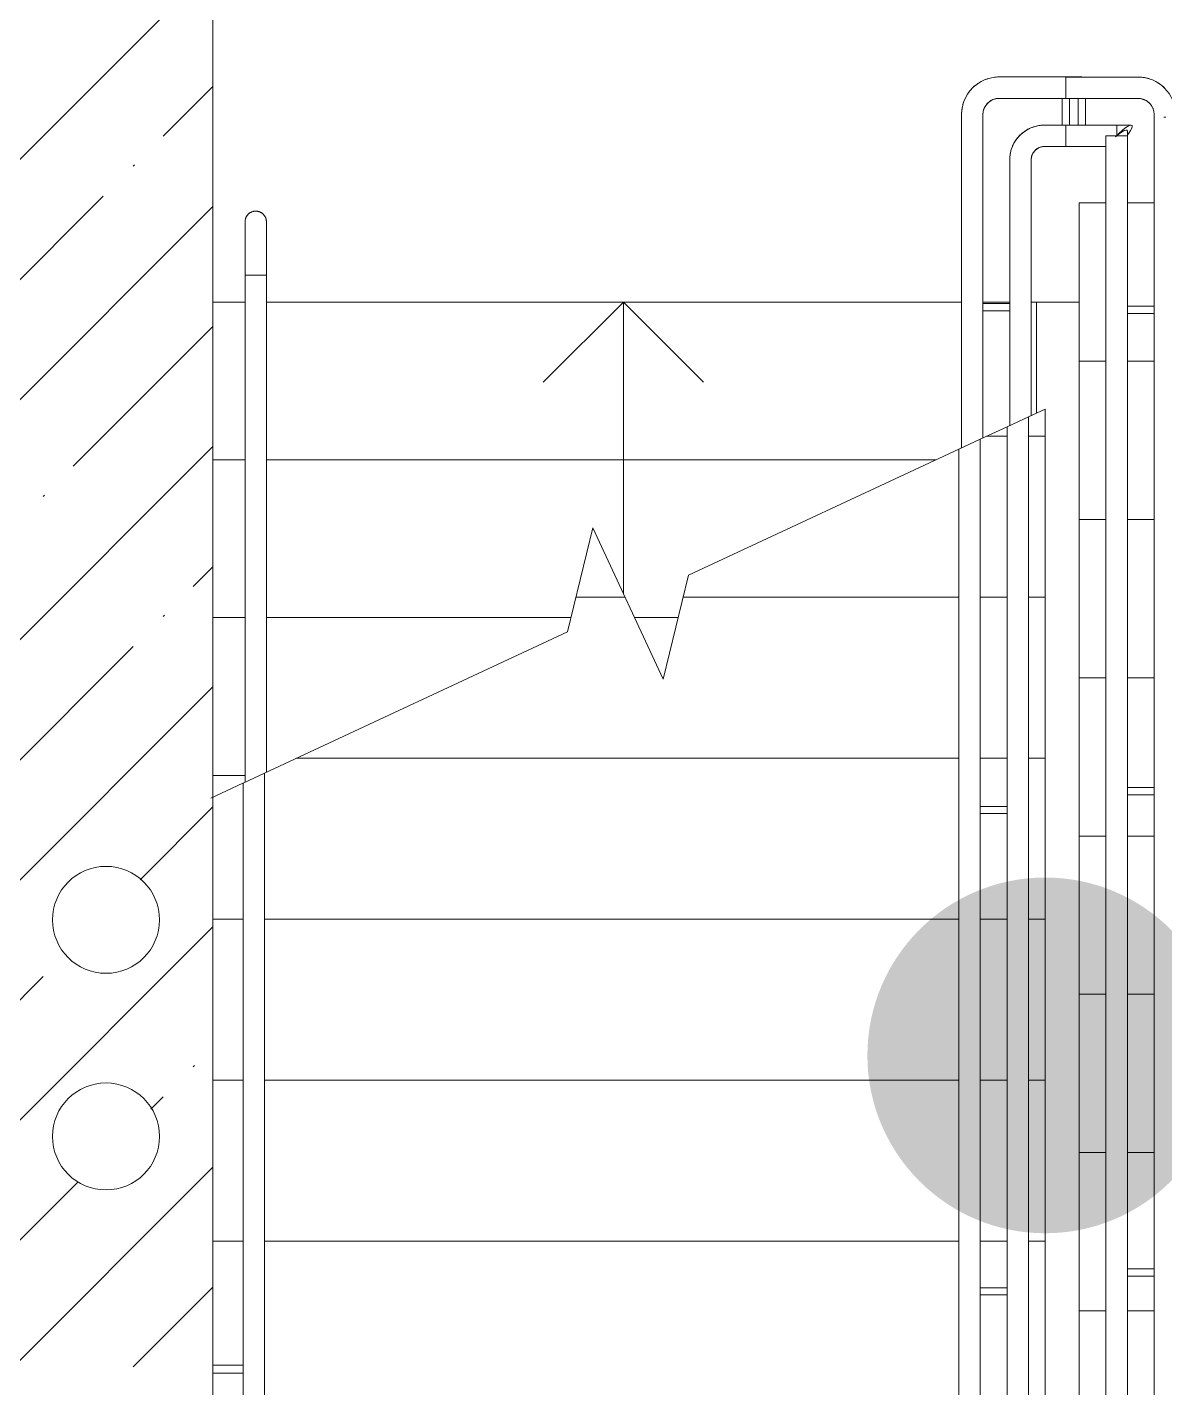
# Model space of a CAD drawing. Header units: millimetres. Extents: x -515342 to 330399, y -224905 to 507333.
# Drawn here: x -326152 to -324025, y 269850 to 272394 of the extents above; entities that cross this region are included whole.
import ezdxf

# ---------------------------------------------------------------- set-up
doc = ezdxf.new("R2010")
doc.units = ezdxf.units.MM
doc.layers.get('0').update_dxf_attribs({"lineweight": 0})
for name, color, linetype, lineweight in [('Лестницы', 7, 'Continuous', 0), ('Ограждение', 7, 'Continuous', 0), ('Стены внутренние', 7, 'Continuous', 0), ('Стены несущие', 7, 'Continuous', 0), ('Стрелки вверх', 7, 'Continuous', 0), ('экспертиза ДУ', 1, 'Continuous', 0)]:
    doc.layers.add(name, color=color, linetype=linetype, lineweight=lineweight)

# ---------------------------------------------------------------- blocks, each defined once
blk = doc.blocks.new('Тип перил - Перила_Внутренний_-9189418-О_АР_П_3__6_750_План 3 этажа')
at = {"layer": 'Ограждение'}
for p, q in [((49320, 13659.3), (49320, 13621.7)), ((49337.7, 13659.3), (49342.3, 13659.3)), ((49360, 13621.7), (49360, 13659.3)), ((49320, 13607.7), (49320, 12711.6)), ((49360, 12730.3), (49360, 13607.7))]:
    blk.add_line(p, q, dxfattribs=at)
at = {"layer": 'Ограждение', "flags": 128}
for points in [[(49320, 13621.7), (49320, 13620.5), (49320, 13619.3), (49320, 13618.1), (49320, 13616.9), (49320, 13615.7), (49320, 13614.5), (49320, 13613.4), (49320, 13612.2), (49320, 13611.1), (49320, 13610), (49320, 13608.9), (49320, 13607.8), (49320, 13607.7)], [(49360, 13607.7), (49360, 13608.8), (49360, 13609.8), (49360, 13611), (49360, 13612.1), (49360, 13613.2), (49360, 13614.4), (49360, 13615.6), (49360, 13616.7), (49360, 13617.9), (49360, 13619.1), (49360, 13620.3), (49360, 13621.5), (49360, 13621.7)]]:
    blk.add_lwpolyline(points, dxfattribs=at)
blk = doc.blocks.new('Тип перил - АР_Ограждение_Ограничение_Дуга D40_расстояние между поручнями 200-140673-О_АР_П_3__6_750_План 3 этажа')
at = {"layer": 'Ограждение'}
for p, q in [((0, 0), (0, 2.3)), ((0, -2.3), (0, 0))]:
    blk.add_line(p, q, dxfattribs=at)
at = {"layer": 'Ограждение', "flags": 128}
for points in [[(0, 20), (4, 20), (8, 20), (12, 20), (15.9, 20), (19.9, 20), (23.8, 20), (27.6, 20), (31.5, 20), (35.2, 20), (38.9, 20), (42.6, 20), (46.2, 20), (49.7, 20), (53.1, 20), (56.5, 20), (59.7, 20), (62.9, 20), (65.9, 20), (68.9, 20), (71.7, 20), (74.5, 20), (77.1, 20), (79.6, 20), (81.9, 20), (84.1, 20), (86.2, 20), (88.2, 20), (90, 20), (91.7, 20), (93.2, 20), (94.6, 20), (95.8, 20), (96.9, 20), (97.8, 20), (98.5, 20), (99.1, 20), (99.6, 20), (99.9, 20), (100, 20), (100, 20)], [(100, 20), (99.9, 20), (99.7, 20), (99.3, 20), (98.7, 20), (98, 20), (97.1, 20), (96.1, 20), (94.9, 20), (93.6, 20), (92.1, 20), (90.5, 20), (88.7, 20), (86.8, 20), (84.7, 20), (82.5, 20), (80.2, 20), (77.8, 20), (75.2, 20), (72.5, 20), (69.7, 20), (66.7, 20), (63.7, 20), (60.6, 20), (57.4, 20), (54, 20), (50.6, 20), (47.1, 20), (43.6, 20), (39.9, 20), (36.2, 20), (32.5, 20), (28.7, 20), (24.8, 20), (20.9, 20), (17, 20), (13, 20), (9.1, 20), (5.1, 20), (1.1, 20), (0, 20)], [(100, 20), (100.8, 20), (101.6, 19.9), (102.4, 19.9), (103.2, 19.7), (104, 19.6), (104.8, 19.4), (105.5, 19.2), (106.3, 19), (107, 18.7), (107.8, 18.4), (108.5, 18.1), (109.2, 17.7), (109.9, 17.4), (110.6, 16.9), (111.3, 16.5), (111.9, 16), (112.6, 15.6), (113.2, 15), (113.8, 14.5), (114.3, 13.9), (114.9, 13.3), (115.4, 12.7), (115.9, 12.1), (116.4, 11.5), (116.8, 10.8), (117.2, 10.1), (117.6, 9.4), (118, 8.7), (118.3, 8), (118.6, 7.2), (118.9, 6.5), (119.2, 5.7), (119.4, 5), (119.6, 4.2), (119.7, 3.4), (119.8, 2.6), (119.9, 1.8), (120, 1), (120, 0.2), (120, 0)], [(0, -20), (4, -20), (8, -20), (12, -20), (15.9, -20), (19.9, -20), (23.8, -20), (27.6, -20), (31.5, -20), (35.2, -20), (38.9, -20), (42.6, -20), (46.2, -20), (49.7, -20), (53.1, -20), (56.5, -20), (59.7, -20), (62.9, -20), (65.9, -20), (68.9, -20), (71.7, -20), (74.5, -20), (77.1, -20), (79.6, -20), (81.9, -20), (84.1, -20), (86.2, -20), (88.2, -20), (90, -20), (91.7, -20), (93.2, -20), (94.6, -20), (95.8, -20), (96.9, -20), (97.8, -20), (98.5, -20), (99.1, -20), (99.6, -20), (99.9, -20), (100, -20), (100, -20)], [(100, -20), (99.9, -20), (99.7, -20), (99.3, -20), (98.7, -20), (98, -20), (97.1, -20), (96.1, -20), (94.9, -20), (93.6, -20), (92.1, -20), (90.5, -20), (88.7, -20), (86.8, -20), (84.7, -20), (82.5, -20), (80.2, -20), (77.8, -20), (75.2, -20), (72.5, -20), (69.7, -20), (66.7, -20), (63.7, -20), (60.6, -20), (57.4, -20), (54, -20), (50.6, -20), (47.1, -20), (43.6, -20), (39.9, -20), (36.2, -20), (32.5, -20), (28.7, -20), (24.8, -20), (20.9, -20), (17, -20), (13, -20), (9.1, -20), (5.1, -20), (1.1, -20), (0, -20)], [(120, 0), (120, -0.8), (119.9, -1.6), (119.9, -2.4), (119.7, -3.2), (119.6, -4), (119.4, -4.8), (119.2, -5.5), (119, -6.3), (118.7, -7), (118.4, -7.8), (118.1, -8.5), (117.7, -9.2), (117.4, -9.9), (116.9, -10.6), (116.5, -11.3), (116, -11.9), (115.6, -12.6), (115, -13.2), (114.5, -13.8), (113.9, -14.3), (113.3, -14.9), (112.7, -15.4), (112.1, -15.9), (111.5, -16.4), (110.8, -16.8), (110.1, -17.2), (109.4, -17.6), (108.7, -18), (108, -18.3), (107.2, -18.6), (106.5, -18.9), (105.7, -19.2), (105, -19.4), (104.2, -19.6), (103.4, -19.7), (102.6, -19.8), (101.8, -19.9), (101, -20), (100.2, -20), (100, -20)]]:
    blk.add_lwpolyline(points, dxfattribs=at)
blk = doc.blocks.new('Тип перил - Перила_Внутренний_-V31-О_АР_П_3__6_750_План 3 этажа')
at = {"layer": 'Ограждение'}
for p, q in [((49320, 13659.3), (49360, 13659.3)), ((49320, 13621.7), (49320, 13659.3)), ((49360, 13621.7), (49360, 13659.3)), ((49320, 13598.4), (49320, 13621.7)), ((49360, 13598.4), (49360, 13621.7)), ((49320, 12711.6), (49320, 13598.4)), ((49360, 12730.3), (49360, 13598.4))]:
    blk.add_line(p, q, dxfattribs=at)
blk = doc.blocks.new('Ограждение - АР_Ограждение_Балясина_D40_900 для 1500-V85-О_АР_П_3__6_750_План 3 этажа')
at = {"layer": 'Ограждение'}
for p, q in [((-20, 6.7), (-60, 6.7)), ((-60, -6.7), (-20, -6.7))]:
    blk.add_line(p, q, dxfattribs=at)
at = {"layer": 'Ограждение', "flags": 128}
for points in [[(-69.7, 6.7), (-68.6, 6.7), (-67.4, 6.7), (-66.3, 6.7), (-65.1, 6.7), (-63.9, 6.7), (-62.7, 6.7), (-61.5, 6.7), (-60.3, 6.7), (-60, 6.7)], [(-60, -6.7), (-61.2, -6.7), (-62.4, -6.7), (-63.6, -6.7), (-64.8, -6.7), (-66, -6.7), (-67.1, -6.7), (-68.3, -6.7), (-69.4, -6.7)]]:
    blk.add_lwpolyline(points, dxfattribs=at)
blk = doc.blocks.new('Ограждение - АР_Ограждение_Балясина_D40_900 для 1500-10123999-О_АР_П_3__6_750_План 3 этажа')
at = {"layer": 'Ограждение'}
for p, q in [((-20, 6.7), (-60, 6.7)), ((-60, -6.7), (-20, -6.7))]:
    blk.add_line(p, q, dxfattribs=at)
at = {"layer": 'Ограждение', "flags": 128}
for points in [[(-69.7, 6.7), (-68.6, 6.7), (-67.4, 6.7), (-66.3, 6.7), (-65.1, 6.7), (-63.9, 6.7), (-62.7, 6.7), (-61.5, 6.7), (-60.3, 6.7), (-60, 6.7)], [(-60, -6.7), (-61.2, -6.7), (-62.4, -6.7), (-63.6, -6.7), (-64.8, -6.7), (-66, -6.7), (-67.1, -6.7), (-68.3, -6.7), (-69.4, -6.7)]]:
    blk.add_lwpolyline(points, dxfattribs=at)
blk = doc.blocks.new('Ограждение - Ограждение-10114312-О_АР_П_3__6_750_План 3 этажа')
at = {"extrusion": (0, 0, -1), "zscale": -1}
for name, p, rotation in [('Ограждение - АР_Ограждение_Балясина_D40_900 для 1500-V85-О_АР_П_3__6_750_План 3 этажа', (-50855, 13920.1), 270), ('Ограждение - АР_Ограждение_Балясина_D40_900 для 1500-10123999-О_АР_П_3__6_750_План 3 этажа', (-50770, 13599.7), 180)]:
    blk.add_blockref(name, p, dxfattribs=dict(at, rotation=rotation))
blk = doc.blocks.new('Тип верхнего поручня - Верхний поручень_Внутренний_-10114799-О_АР_П_3__6_750_План 3 этажа')
at = {"layer": 'Ограждение'}
for p, q in [((50855, 13940.1), (50815, 13940.1)), ((50885.1, 13940.1), (50855, 13940.1)), ((50815, 13900.1), (50854.9, 13900.1)), ((50750, 13875.1), (50750, 13620.4)), ((50790, 13620.4), (50790, 13875.1)), ((50750, 13608.8), (50750, 13378.4)), ((50790, 13397.1), (50790, 13608.8))]:
    blk.add_line(p, q, dxfattribs=at)
at = {"layer": 'Ограждение', "flags": 128}
for points in [[(50815, 13940.1), (50812.4, 13940.1), (50809.8, 13939.9), (50807.2, 13939.6), (50804.6, 13939.3), (50802.1, 13938.8), (50799.5, 13938.2), (50797, 13937.6), (50794.6, 13936.8), (50792.1, 13935.9), (50789.7, 13935), (50787.3, 13933.9), (50785, 13932.8), (50782.7, 13931.5), (50780.5, 13930.2), (50778.3, 13928.8), (50776.2, 13927.2), (50774.1, 13925.7), (50772.1, 13924), (50770.2, 13922.2), (50768.4, 13920.4), (50766.6, 13918.5), (50764.9, 13916.5), (50763.3, 13914.5), (50761.8, 13912.4), (50760.3, 13910.2), (50758.9, 13908), (50757.7, 13905.7), (50756.5, 13903.4), (50755.4, 13901.1), (50754.4, 13898.7), (50753.5, 13896.2), (50752.7, 13893.7), (50752, 13891.2), (50751.4, 13888.7), (50750.9, 13886.2), (50750.6, 13883.6), (50750.3, 13881), (50750.1, 13878.4), (50750, 13875.8), (50750, 13875.1)], [(50790, 13875.1), (50790, 13876.1), (50790.1, 13877.1), (50790.2, 13878.1), (50790.3, 13879.1), (50790.5, 13880.1), (50790.7, 13881.1), (50791, 13882), (50791.3, 13883), (50791.6, 13883.9), (50792, 13884.8), (50792.4, 13885.8), (50792.8, 13886.7), (50793.3, 13887.5), (50793.8, 13888.4), (50794.4, 13889.2), (50794.9, 13890), (50795.6, 13890.8), (50796.2, 13891.6), (50796.9, 13892.3), (50797.6, 13893), (50798.3, 13893.7), (50799.1, 13894.4), (50799.9, 13895), (50800.7, 13895.6), (50801.5, 13896.1), (50802.3, 13896.7), (50803.2, 13897.2), (50804.1, 13897.6), (50805, 13898), (50805.9, 13898.4), (50806.9, 13898.8), (50807.8, 13899.1), (50808.8, 13899.3), (50809.8, 13899.6), (50810.8, 13899.7), (50811.7, 13899.9), (50812.7, 13900), (50813.7, 13900.1), (50814.7, 13900.1), (50815, 13900.1)], [(50750, 13620.4), (50750, 13619.4), (50750, 13618.4), (50750, 13617.4), (50750, 13616.4), (50750, 13615.5), (50750, 13614.5), (50750, 13613.5), (50750, 13612.6), (50750, 13611.6), (50750, 13610.7), (50750, 13609.8), (50750, 13608.9), (50750, 13608.8)], [(50790, 13608.8), (50790, 13609.7), (50790, 13610.6), (50790, 13611.5), (50790, 13612.4), (50790, 13613.4), (50790, 13614.4), (50790, 13615.3), (50790, 13616.3), (50790, 13617.3), (50790, 13618.3), (50790, 13619.3), (50790, 13620.3), (50790, 13620.4)]]:
    blk.add_lwpolyline(points, dxfattribs=at)
blk = doc.blocks.new('Тип верхнего поручня - Верхний поручень_Внутренний_-V100-О_АР_П_3__6_750_План 3 этажа')
at = {"layer": 'Ограждение'}
for p, q in [((50815, 13940.1), (50885.1, 13940.1)), ((50815, 13900.1), (50854.9, 13900.1)), ((50750, 13620.4), (50750, 13875.1)), ((50790, 13620.4), (50790, 13875.1)), ((50750, 13599.5), (50750, 13620.4)), ((50790, 13599.5), (50790, 13620.4)), ((50750, 13378.4), (50750, 13599.5)), ((50790, 13397.1), (50790, 13599.5))]:
    blk.add_line(p, q, dxfattribs=at)
for radius in [65, 25]:
    blk.add_arc((50815, 13875.1), radius, 90, 180, dxfattribs=at)
blk = doc.blocks.new('Тип перил - Перила_Внутренний_-10114812-О_АР_П_3__6_750_План 3 этажа')
at = {"layer": 'Ограждение'}
for p, q in [((50855, 14030.1), (50730, 14030.1)), ((50885.1, 14030.1), (50855, 14030.1)), ((50730, 13990.1), (50854.9, 13990.1)), ((50660, 13960.1), (50660, 13621.7)), ((50700, 13621.7), (50700, 13960.1)), ((50660, 13607.7), (50660, 13336.5)), ((50700, 13355.1), (50700, 13607.7))]:
    blk.add_line(p, q, dxfattribs=at)
at = {"layer": 'Ограждение', "flags": 128}
for points in [[(50730, 14030.1), (50727.2, 14030.1), (50724.4, 14029.9), (50721.6, 14029.6), (50718.8, 14029.2), (50716.1, 14028.7), (50713.4, 14028.1), (50710.7, 14027.4), (50708, 14026.6), (50705.3, 14025.6), (50702.7, 14024.6), (50700.2, 14023.4), (50697.7, 14022.2), (50695.2, 14020.9), (50692.8, 14019.4), (50690.5, 14017.9), (50688.2, 14016.3), (50686, 14014.5), (50683.8, 14012.7), (50681.8, 14010.9), (50679.8, 14008.9), (50677.9, 14006.8), (50676, 14004.7), (50674.3, 14002.5), (50672.7, 14000.3), (50671.1, 13997.9), (50669.6, 13995.5), (50668.3, 13993.1), (50667, 13990.6), (50665.8, 13988.1), (50664.8, 13985.5), (50663.8, 13982.8), (50662.9, 13980.2), (50662.2, 13977.5), (50661.5, 13974.8), (50661, 13972), (50660.6, 13969.2), (50660.3, 13966.5), (50660.1, 13963.7), (50660, 13960.9), (50660, 13960.1)], [(50700, 13960.1), (50700, 13961.3), (50700.1, 13962.5), (50700.2, 13963.7), (50700.4, 13964.9), (50700.6, 13966.1), (50700.9, 13967.2), (50701.2, 13968.4), (50701.5, 13969.5), (50701.9, 13970.7), (50702.4, 13971.8), (50702.9, 13972.9), (50703.4, 13974), (50704, 13975), (50704.6, 13976), (50705.2, 13977.1), (50705.9, 13978), (50706.7, 13979), (50707.4, 13979.9), (50708.3, 13980.8), (50709.1, 13981.6), (50710, 13982.5), (50710.9, 13983.2), (50711.8, 13984), (50712.8, 13984.7), (50713.8, 13985.4), (50714.8, 13986), (50715.9, 13986.6), (50716.9, 13987.1), (50718, 13987.6), (50719.1, 13988.1), (50720.3, 13988.5), (50721.4, 13988.9), (50722.6, 13989.2), (50723.7, 13989.4), (50724.9, 13989.7), (50726.1, 13989.9), (50727.3, 13990), (50728.5, 13990.1), (50729.7, 13990.1), (50730, 13990.1)], [(50660, 13621.7), (50660, 13620.5), (50660, 13619.3), (50660, 13618.1), (50660, 13616.9), (50660, 13615.7), (50660, 13614.5), (50660, 13613.4), (50660, 13612.2), (50660, 13611.1), (50660, 13610), (50660, 13608.9), (50660, 13607.8), (50660, 13607.7)], [(50700, 13607.7), (50700, 13608.8), (50700, 13609.8), (50700, 13611), (50700, 13612.1), (50700, 13613.2), (50700, 13614.4), (50700, 13615.6), (50700, 13616.7), (50700, 13617.9), (50700, 13619.1), (50700, 13620.3), (50700, 13621.5), (50700, 13621.7)]]:
    blk.add_lwpolyline(points, dxfattribs=at)
blk = doc.blocks.new('Тип перил - Перила_Внутренний_-V101-О_АР_П_3__6_750_План 3 этажа')
at = {"layer": 'Ограждение'}
for p, q in [((50730, 14030.1), (50885.1, 14030.1)), ((50730, 13990.1), (50854.9, 13990.1)), ((50660, 13621.7), (50660, 13960.1)), ((50700, 13621.7), (50700, 13960.1)), ((50660, 13598.4), (50660, 13621.7)), ((50700, 13598.4), (50700, 13621.7)), ((50660, 13336.5), (50660, 13598.4)), ((50700, 13355.1), (50700, 13598.4))]:
    blk.add_line(p, q, dxfattribs=at)
for radius in [70, 30]:
    blk.add_arc((50730, 13960.1), radius, 90, 180, dxfattribs=at)
blk = doc.blocks.new('Ограждение - АР_Ограждение_Балясина_D40_900 для 1500-V102-О_АР_П_3__6_750_План 3 этажа')
at = {"layer": 'Ограждение'}
for p, q in [((-20.1, 6.7), (-60, 6.7)), ((-60, -6.7), (-20, -6.7))]:
    blk.add_line(p, q, dxfattribs=at)
at = {"layer": 'Ограждение', "flags": 128}
for points in [[(-69.7, 6.7), (-68.6, 6.7), (-67.4, 6.7), (-66.3, 6.7), (-65.1, 6.7), (-63.9, 6.7), (-62.7, 6.7), (-61.5, 6.7), (-60.3, 6.7), (-60, 6.7)], [(-60, -6.7), (-61.2, -6.7), (-62.4, -6.7), (-63.6, -6.7), (-64.8, -6.7), (-66, -6.7), (-67.1, -6.7), (-68.3, -6.7), (-69.4, -6.7)]]:
    blk.add_lwpolyline(points, dxfattribs=at)
blk = doc.blocks.new('Ограждение - АР_Ограждение_Балясина_D40_900 для 1500-10120775-О_АР_П_3__6_750_План 3 этажа')
at = {"layer": 'Ограждение'}
for p, q in [((-20, 6.7), (-60, 6.7)), ((-60, -6.7), (-20, -6.7))]:
    blk.add_line(p, q, dxfattribs=at)
at = {"layer": 'Ограждение', "flags": 128}
for points in [[(-69.7, 6.7), (-68.6, 6.7), (-67.4, 6.7), (-66.3, 6.7), (-65.1, 6.7), (-63.9, 6.7), (-62.7, 6.7), (-61.5, 6.7), (-60.3, 6.7), (-60, 6.7)], [(-60, -6.7), (-61.2, -6.7), (-62.4, -6.7), (-63.6, -6.7), (-64.8, -6.7), (-66, -6.7), (-67.1, -6.7), (-68.3, -6.7), (-69.4, -6.7)]]:
    blk.add_lwpolyline(points, dxfattribs=at)
blk = doc.blocks.new('Ограждение - АР_Ограждение_Балясина_D40_900 для 1500-10120777-О_АР_П_3__6_750_План 3 этажа')
at = {"layer": 'Ограждение'}
for p, q in [((-20, 6.7), (-60, 6.7)), ((-60, -6.7), (-20, -6.7))]:
    blk.add_line(p, q, dxfattribs=at)
at = {"layer": 'Ограждение', "flags": 128}
for points in [[(-69.7, 6.7), (-68.6, 6.7), (-67.4, 6.7), (-66.3, 6.7), (-65.1, 6.7), (-63.9, 6.7), (-62.7, 6.7), (-61.5, 6.7), (-60.3, 6.7), (-60, 6.7)], [(-60, -6.7), (-61.2, -6.7), (-62.4, -6.7), (-63.6, -6.7), (-64.8, -6.7), (-66, -6.7), (-67.1, -6.7), (-68.3, -6.7), (-69.4, -6.7)]]:
    blk.add_lwpolyline(points, dxfattribs=at)
blk = doc.blocks.new('Ограждение - АР_Ограждение_Балясина_D40_900 для 1500-10120779-О_АР_П_3__6_750_План 3 этажа')
at = {"layer": 'Ограждение'}
for p, q in [((-20, 6.7), (-60, 6.7)), ((-60, -6.7), (-20, -6.7))]:
    blk.add_line(p, q, dxfattribs=at)
at = {"layer": 'Ограждение', "flags": 128}
for points in [[(-69.7, 6.7), (-68.6, 6.7), (-67.4, 6.7), (-66.3, 6.7), (-65.1, 6.7), (-63.9, 6.7), (-62.7, 6.7), (-61.5, 6.7), (-60.3, 6.7), (-60, 6.7)], [(-60, -6.7), (-61.2, -6.7), (-62.4, -6.7), (-63.6, -6.7), (-64.8, -6.7), (-66, -6.7), (-67.1, -6.7), (-68.3, -6.7), (-69.4, -6.7)]]:
    blk.add_lwpolyline(points, dxfattribs=at)
blk = doc.blocks.new('Ограждение - Ограждение-10116339-О_АР_П_3__6_750_План 3 этажа')
at = {"extrusion": (0, 0, -1), "zscale": -1, "rotation": 270}
blk.add_blockref('Ограждение - АР_Ограждение_Балясина_D40_900 для 1500-V102-О_АР_П_3__6_750_План 3 этажа', (-50885, 13920), dxfattribs=at)
at = {"extrusion": (0, 0, -1), "zscale": -1}
for name, p in [('Ограждение - АР_Ограждение_Балясина_D40_900 для 1500-10120775-О_АР_П_3__6_750_План 3 этажа', (-50950, 13594.8)), ('Ограждение - АР_Ограждение_Балясина_D40_900 для 1500-10120777-О_АР_П_3__6_750_План 3 этажа', (-50950, 12694.8)), ('Ограждение - АР_Ограждение_Балясина_D40_900 для 1500-10120779-О_АР_П_3__6_750_План 3 этажа', (-50950, 11794.8))]:
    blk.add_blockref(name, p, dxfattribs=at)
blk = doc.blocks.new('Тип верхнего поручня - Верхний поручень_Внутренний_-10116600-О_АР_П_3__6_750_План 3 этажа')
at = {"layer": 'Ограждение'}
for p, q in [((50885, 13940), (50854.9, 13940)), ((50976.9, 13940), (50885, 13940)), ((50854.9, 13917.7), (50854.9, 13922.3)), ((50970, 10902.8), (50970, 13928.7)), ((50854.9, 13900), (50885, 13900)), ((50885, 13900), (50930, 13900)), ((50930, 13893.1), (50930, 10902.8))]:
    blk.add_line(p, q, dxfattribs=at)
at = {"layer": 'Ограждение', "flags": 128}
for points in [[(50976.9, 13940), (50974, 13939.3), (50970, 13937.3), (50965.3, 13934.2), (50960.1, 13930), (50954.9, 13925.2), (50950, 13920)], [(50970.1, 13922.1), (50972.6, 13925.2), (50975.9, 13930), (50978.2, 13934.2), (50979.1, 13937.3), (50978.7, 13939.3), (50976.9, 13940)], [(50947.9, 13918.1), (50950, 13920), (50955.2, 13924.3), (50960, 13927.7), (50964.1, 13929.9), (50967.3, 13930.9), (50969.3, 13930.4), (50970, 13928.7)]]:
    blk.add_lwpolyline(points, dxfattribs=at)
blk = doc.blocks.new('Тип верхнего поручня - Верхний поручень_Внутренний_-V104-О_АР_П_3__6_750_План 3 этажа')
at = {"layer": 'Ограждение'}
for p, q in [((50854.9, 13940), (50854.9, 13900)), ((50854.9, 13940), (50950, 13940)), ((50950, 13940), (50950, 13920)), ((50970, 13920), (50930, 13920)), ((50930, 13920), (50930, 10844.7)), ((50970, 13920), (50970, 10844.7)), ((50854.9, 13900), (50930, 13900))]:
    blk.add_line(p, q, dxfattribs=at)
blk = doc.blocks.new('Тип перил - Перила_Внутренний_-10116613-О_АР_П_3__6_750_План 3 этажа')
at = {"layer": 'Ограждение'}
for p, q in [((50885, 14030), (50854.9, 14030)), ((50990, 14030), (50885, 14030)), ((50854.9, 14007.7), (50854.9, 14012.3)), ((50854.9, 13990), (50885, 13990)), ((50885, 13990), (50990, 13990)), ((51020, 13960), (51020, 13954.4)), ((51020, 13950.2), (51020, 10836.6))]:
    blk.add_line(p, q, dxfattribs=at)
at = {"layer": 'Ограждение', "flags": 128}
for points in [[(51040.7, 14008.2), (51038.8, 14010.2), (51036.7, 14012.1), (51034.6, 14014), (51032.4, 14015.7), (51030.1, 14017.4), (51027.8, 14018.9), (51025.4, 14020.4), (51023, 14021.8), (51020.5, 14023), (51018, 14024.2), (51015.4, 14025.3), (51012.7, 14026.2), (51010.1, 14027.1), (51007.4, 14027.8), (51004.6, 14028.5), (51001.9, 14029), (50999.1, 14029.4), (50996.3, 14029.7), (50993.6, 14029.9), (50990.8, 14030), (50990, 14030)], [(50990, 13990), (50991.2, 13990), (50992.4, 13989.9), (50993.6, 13989.8), (50994.8, 13989.6), (50996, 13989.4), (50997.1, 13989.2), (50998.3, 13988.8), (50999.4, 13988.5), (51000.6, 13988.1), (51001.7, 13987.6), (51002.8, 13987.2), (51003.9, 13986.6), (51004.9, 13986), (51005.9, 13985.4), (51006.9, 13984.8), (51007.9, 13984.1), (51008.9, 13983.3), (51009.8, 13982.6), (51010.7, 13981.8), (51011.5, 13980.9), (51012.3, 13980), (51013.1, 13979.1), (51013.9, 13978.2), (51014.6, 13977.2), (51015.2, 13976.2), (51015.9, 13975.2), (51016.5, 13974.2), (51017, 13973.1), (51017.5, 13972), (51018, 13970.9), (51018.4, 13969.8), (51018.7, 13968.6), (51019.1, 13967.5), (51019.3, 13966.3), (51019.6, 13965.1), (51019.7, 13963.9), (51019.9, 13962.7), (51020, 13961.5), (51020, 13960.3), (51020, 13960)]]:
    blk.add_lwpolyline(points, dxfattribs=at)
at = {"layer": 'Ограждение'}
blk.add_open_spline([(51037.9, 13955), (51038.6, 13955), (51040, 13955), (51041.4, 13955), (51042.1, 13955)], degree=3, dxfattribs=at)
blk = doc.blocks.new('Тип перил - Перила_Внутренний_-V105-О_АР_П_3__6_750_План 3 этажа')
at = {"layer": 'Ограждение'}
for p, q in [((50854.9, 14030), (50854.9, 13990)), ((50854.9, 14030), (50990, 14030)), ((50854.9, 13990), (50990, 13990)), ((51020, 13960), (51020, 13955)), ((51020, 13955), (51020, 10845.8))]:
    blk.add_line(p, q, dxfattribs=at)
for radius in [70, 30]:
    blk.add_arc((50990, 13960), radius, 0, 90, dxfattribs=at)
blk = doc.blocks.new('Ограждение - АР_Ограждение_Балясина_D40_900 для 1500-10049730-О_АР_П_3__6_750_План 3 этажа')
at = {"layer": 'Ограждение'}
for p, q in [((-20, 6.7), (-60, 6.7)), ((-60, -6.7), (-20, -6.7))]:
    blk.add_line(p, q, dxfattribs=at)
at = {"layer": 'Ограждение', "flags": 128}
for points in [[(-69.7, 6.7), (-68.6, 6.7), (-67.4, 6.7), (-66.3, 6.7), (-65.1, 6.7), (-63.9, 6.7), (-62.7, 6.7), (-61.5, 6.7), (-60.3, 6.7), (-60, 6.7)], [(-60, -6.7), (-61.2, -6.7), (-62.4, -6.7), (-63.6, -6.7), (-64.8, -6.7), (-66, -6.7), (-67.1, -6.7), (-68.3, -6.7), (-69.4, -6.7)]]:
    blk.add_lwpolyline(points, dxfattribs=at)
blk = doc.blocks.new('Ограждение - АР_Ограждение_Балясина_D40_900 для 1500-10124903-О_АР_П_3__6_750_План 3 этажа')
at = {"layer": 'Ограждение'}
for p, q in [((-20, 6.7), (-60, 6.7)), ((-60, -6.7), (-20, -6.7))]:
    blk.add_line(p, q, dxfattribs=at)
at = {"layer": 'Ограждение', "flags": 128}
for points in [[(-69.7, 6.7), (-68.6, 6.7), (-67.4, 6.7), (-66.3, 6.7), (-65.1, 6.7), (-63.9, 6.7), (-62.7, 6.7), (-61.5, 6.7), (-60.3, 6.7), (-60, 6.7)], [(-60, -6.7), (-61.2, -6.7), (-62.4, -6.7), (-63.6, -6.7), (-64.8, -6.7), (-66, -6.7), (-67.1, -6.7), (-68.3, -6.7), (-69.4, -6.7)]]:
    blk.add_lwpolyline(points, dxfattribs=at)
blk = doc.blocks.new('Ограждение - АР_Ограждение_Балясина_D40_900 для 1500-10124905-О_АР_П_3__6_750_План 3 этажа')
at = {"layer": 'Ограждение'}
for p, q in [((-20, 6.7), (-60, 6.7)), ((-60, -6.7), (-20, -6.7))]:
    blk.add_line(p, q, dxfattribs=at)
at = {"layer": 'Ограждение', "flags": 128}
for points in [[(-69.7, 6.7), (-68.6, 6.7), (-67.4, 6.7), (-66.3, 6.7), (-65.1, 6.7), (-63.9, 6.7), (-62.7, 6.7), (-61.5, 6.7), (-60.3, 6.7), (-60, 6.7)], [(-60, -6.7), (-61.2, -6.7), (-62.4, -6.7), (-63.6, -6.7), (-64.8, -6.7), (-66, -6.7), (-67.1, -6.7), (-68.3, -6.7), (-69.4, -6.7)]]:
    blk.add_lwpolyline(points, dxfattribs=at)
blk = doc.blocks.new('Ограждение - АР_Ограждение_Балясина_D40_900 для 1500-10124907-О_АР_П_3__6_750_План 3 этажа')
at = {"layer": 'Ограждение'}
for p, q in [((-20, 6.7), (-60, 6.7)), ((-60, -6.7), (-20, -6.7))]:
    blk.add_line(p, q, dxfattribs=at)
at = {"layer": 'Ограждение', "flags": 128}
for points in [[(-69.7, 6.7), (-68.6, 6.7), (-67.4, 6.7), (-66.3, 6.7), (-65.1, 6.7), (-63.9, 6.7), (-62.7, 6.7), (-61.5, 6.7), (-60.3, 6.7), (-60, 6.7)], [(-60, -6.7), (-61.2, -6.7), (-62.4, -6.7), (-63.6, -6.7), (-64.8, -6.7), (-66, -6.7), (-67.1, -6.7), (-68.3, -6.7), (-69.4, -6.7)]]:
    blk.add_lwpolyline(points, dxfattribs=at)
blk = doc.blocks.new('Ограждение - Ограждение-10119502-О_АР_П_3__6_750_План 3 этажа')
at = {"extrusion": (0, 0, -1), "zscale": -1}
for name, p, rotation in [('Ограждение - АР_Ограждение_Балясина_D40_900 для 1500-10124907-О_АР_П_3__6_750_План 3 этажа', (-50765, 12659.6), 180), ('Ограждение - АР_Ограждение_Балясина_D40_900 для 1500-10124905-О_АР_П_3__6_750_План 3 этажа', (-50765, 11759.6), 180), ('Ограждение - АР_Ограждение_Балясина_D40_900 для 1500-10124903-О_АР_П_3__6_750_План 3 этажа', (-50765, 10859.6), 180), ('Ограждение - АР_Ограждение_Балясина_D40_900 для 1500-10049730-О_АР_П_3__6_750_План 3 этажа', (-50865, 10559.6), 90)]:
    blk.add_blockref(name, p, dxfattribs=dict(at, rotation=rotation))
blk = doc.blocks.new('Тип верхнего поручня - Верхний поручень_Внутренний_-10119506-О_АР_П_3__6_750_План 3 этажа')
at = {"layer": 'Ограждение'}
for p, q in [((50785, 13394.8), (50745, 13376.1)), ((50785, 10559.6), (50785, 13394.8)), ((50745, 10559.6), (50745, 13376.1))]:
    blk.add_line(p, q, dxfattribs=at)
blk = doc.blocks.new('Тип перил - Перила_Внутренний_-V106-О_АР_П_3__6_750_План 3 этажа')
at = {"layer": 'Ограждение'}
for p, q in [((50695, 13352.8), (50655, 13334.1)), ((50655, 10559.9), (50655, 13334.1)), ((50695, 10559.9), (50695, 13352.8))]:
    blk.add_line(p, q, dxfattribs=at)
blk = doc.blocks.new('Тип перил - Перила_Внутренний_-V114-О_АР_П_3__6_750_План 3 этажа')
at = {"layer": 'Ограждение'}
for p, q in [((49356.2, 12728.5), (49316.2, 12709.8)), ((49356.2, 10659.6), (49356.2, 12728.5)), ((49316.2, 10659.6), (49316.2, 12709.8)), ((49316.2, 10637.9), (49316.2, 10659.6)), ((49356.2, 10637.9), (49356.2, 10659.6)), ((49316.2, 10599.3), (49316.2, 10637.9)), ((49356.2, 10599.3), (49356.2, 10637.9)), ((49316.2, 10599.3), (49356.2, 10599.3))]:
    blk.add_line(p, q, dxfattribs=at)
blk = doc.blocks.new('Элемент ограждения_Опора Г-образная - АР_Ограждение_Опора_D15 высота60 консоль80-V115-О_АР_П_3__6_750_План 3 этажа')
at = {"layer": 'Ограждение'}
for p, q in [((-7.5, 76.2), (-7.5, 20)), ((7.5, 20), (7.5, 76.2))]:
    blk.add_line(p, q, dxfattribs=at)

msp = doc.modelspace()

# ---------------------------------------------------------------- hatches: boundary and pattern name
at = {"layer": 'Стены внутренние'}
h = msp.add_hatch(dxfattribs=at)
h.set_pattern_fill('FP_1', color=256, style=0, pattern_type=2)
h.set_pattern_definition([(45, (-375064.64, 258270.4), (-224.5064, 224.5064), []), (45, (-374840.13, 258270.4), (-224.5064, 224.5064), [396.875, -79.375, 3.353, -76.022])])
h.paths.add_polyline_path([(-326194.6354, 267665.4137), (-325804.6354, 267665.4137), (-325804.6354, 273675.4137), (-326194.6354, 273675.4137), (-326194.6354, 267739.4074)])
h.paths.add_polyline_path([(-325987.2706, 267721.933), (-326022.0002, 267721.933), (-326054.6354, 267733.8112), (-326081.2398, 267756.135), (-326098.6046, 267786.2117), (-326104.6354, 267820.4137), (-326098.6046, 267854.6158), (-326081.2398, 267884.6925), (-326054.6354, 267907.0163), (-326022.0002, 267918.8945), (-325987.2706, 267918.8945), (-325954.6354, 267907.0163), (-325928.0309, 267884.6925), (-325910.6661, 267854.6158), (-325904.6354, 267820.4137), (-325910.6661, 267786.2117), (-325928.0309, 267756.135), (-325954.6354, 267733.8112), (-325962.4108, 267730.9812)])
h.paths.add_polyline_path([(-325987.2706, 268101.933), (-326022.0002, 268101.933), (-326054.6354, 268113.8112), (-326081.2398, 268136.135), (-326098.6046, 268166.2117), (-326104.6354, 268200.4137), (-326098.6046, 268234.6158), (-326081.2398, 268264.6925), (-326054.6354, 268287.0163), (-326022.0002, 268298.8945), (-325987.2706, 268298.8945), (-325954.6354, 268287.0163), (-325928.0309, 268264.6925), (-325910.6661, 268234.6158), (-325904.6354, 268200.4137), (-325910.6661, 268166.2117), (-325928.0309, 268136.135), (-325954.6354, 268113.8112), (-325962.4108, 268110.9812)])
h.paths.add_polyline_path([(-326022.0002, 268481.933), (-326054.6354, 268493.8112), (-326081.2398, 268516.135), (-326098.6046, 268546.2117), (-326104.6354, 268580.4137), (-326098.6046, 268614.6158), (-326081.2398, 268644.6925), (-326054.6354, 268667.0163), (-326022.0002, 268678.8945), (-325987.2706, 268678.8945), (-325954.6354, 268667.0163), (-325928.0309, 268644.6925), (-325910.6661, 268614.6158), (-325904.6354, 268580.4137), (-325910.6661, 268546.2117), (-325928.0309, 268516.135), (-325954.6354, 268493.8112), (-325987.2706, 268481.933)])
h.paths.add_polyline_path([(-325987.2706, 270221.2298), (-326022.0002, 270221.2298), (-326054.6354, 270233.108), (-326081.2398, 270255.4318), (-326098.6046, 270285.5086), (-326104.6354, 270319.7106), (-326098.6046, 270353.9126), (-326081.2398, 270383.9894), (-326054.6354, 270406.3131), (-326022.0002, 270418.1914), (-325987.2706, 270418.1914), (-325954.6354, 270406.3131), (-325928.0309, 270383.9894), (-325910.6661, 270353.9126), (-325904.6354, 270319.7106), (-325910.6661, 270285.5086), (-325928.0309, 270255.4318), (-325954.6354, 270233.108), (-325962.4108, 270230.278)])
h.paths.add_polyline_path([(-325987.2706, 270626.2298), (-326022.0002, 270626.2298), (-326054.6354, 270638.108), (-326081.2398, 270660.4318), (-326098.6046, 270690.5086), (-326104.6354, 270724.7106), (-326098.6046, 270758.9126), (-326081.2398, 270788.9894), (-326054.6354, 270811.3131), (-326022.0002, 270823.1914), (-325987.2706, 270823.1914), (-325954.6354, 270811.3131), (-325928.0309, 270788.9894), (-325910.6661, 270758.9126), (-325904.6354, 270724.7106), (-325910.6661, 270690.5086), (-325928.0309, 270660.4318), (-325954.6354, 270638.108), (-325962.4108, 270635.278)])
at = {"layer": 'экспертиза ДУ', "lineweight": 0}
h = msp.add_hatch(color=5, dxfattribs=at)
edge = h.paths.add_edge_path()
edge.add_arc((-324248.244, 270471.2525), 332.544, 0, 360)

# ---------------------------------------------------------------- linework, layer by layer
at = {"layer": 'Лестницы'}
for p, q in [((-324134.6354, 272065.4268), (-324184.6354, 272065.4268)), ((-324184.6354, 272065.4268), (-324184.6354, 271769.4268)), ((-324134.6354, 272065.4268), (-324184.6354, 272065.4268)), ((-324044.6354, 272065.4268), (-324094.6354, 272065.4268)), ((-324044.6354, 272065.4268), (-324094.6354, 272065.4268)), ((-325804.6354, 271879.7106), (-325744.1112, 271879.7106)), ((-325804.6354, 271879.7106), (-325744.1112, 271879.7106)), ((-325705.1595, 271879.7106), (-324404.1112, 271879.7106)), ((-325705.1595, 271879.7106), (-324404.1112, 271879.7106)), ((-324365.1595, 271879.7106), (-324314.2021, 271879.7106)), ((-324365.1595, 271879.7106), (-324314.2021, 271879.7106)), ((-324275.0687, 271879.7106), (-324264.6354, 271879.7106)), ((-324275.0687, 271879.7106), (-324264.6354, 271879.7106)), ((-324264.6354, 271879.7106), (-324184.6354, 271879.7106)), ((-324264.6354, 271672.1702), (-324264.6354, 271879.7106)), ((-324184.6354, 271769.4268), (-324184.6354, 271473.4268)), ((-324134.6354, 271769.4268), (-324184.6354, 271769.4268)), ((-324134.6354, 271769.4268), (-324184.6354, 271769.4268)), ((-324044.6354, 271769.4268), (-324094.6354, 271769.4268)), ((-324044.6354, 271769.4268), (-324094.6354, 271769.4268)), ((-324248.4649, 271679.7106), (-324279.6354, 271665.1756)), ((-324248.4649, 271628.7106), (-324248.4649, 271679.7106)), ((-324319.6354, 271646.5233), (-324369.6354, 271623.2079)), ((-324357.8348, 271628.7106), (-324319.6354, 271628.7106)), ((-324357.8348, 271628.7106), (-324319.6354, 271628.7106)), ((-324279.6354, 271628.7106), (-324248.4649, 271628.7106)), ((-324279.6354, 271628.7106), (-324248.4649, 271628.7106)), ((-324248.4649, 271327.7106), (-324248.4649, 271628.7106)), ((-324409.6354, 271604.5556), (-324915.1764, 271368.8179)), ((-325804.6354, 271584.7106), (-325744.6354, 271584.7106)), ((-325804.6354, 271584.7106), (-325744.6354, 271584.7106)), ((-325704.6354, 271584.7106), (-324452.1931, 271584.7106)), ((-325704.6354, 271584.7106), (-324452.1931, 271584.7106)), ((-324184.6354, 271473.4268), (-324184.6354, 271177.4268)), ((-324134.6354, 271473.4268), (-324184.6354, 271473.4268)), ((-324134.6354, 271473.4268), (-324184.6354, 271473.4268)), ((-324044.6354, 271473.4268), (-324094.6354, 271473.4268)), ((-324044.6354, 271473.4268), (-324094.6354, 271473.4268)), ((-325094.499, 271457.6012), (-325141.7534, 271263.1633)), ((-324962.4308, 271174.38), (-325094.499, 271457.6012)), ((-324915.1764, 271368.8179), (-324962.4308, 271174.38)), ((-325126.0664, 271327.7106), (-325033.93, 271327.7106)), ((-325126.0664, 271327.7106), (-325033.93, 271327.7106)), ((-324925.1668, 271327.7106), (-324409.6354, 271327.7106)), ((-324925.1668, 271327.7106), (-324409.6354, 271327.7106)), ((-324369.6354, 271327.7106), (-324319.6354, 271327.7106)), ((-324369.6354, 271327.7106), (-324319.6354, 271327.7106)), ((-324279.6354, 271327.7106), (-324248.4649, 271327.7106)), ((-324279.6354, 271327.7106), (-324248.4649, 271327.7106)), ((-324248.4649, 271026.7106), (-324248.4649, 271327.7106)), ((-325804.6354, 271289.7106), (-325744.6354, 271289.7106)), ((-325804.6354, 271289.7106), (-325744.6354, 271289.7106)), ((-325704.6354, 271289.7106), (-325135.3016, 271289.7106)), ((-325704.6354, 271289.7106), (-325135.3016, 271289.7106)), ((-325016.2103, 271289.7106), (-324934.4019, 271289.7106)), ((-325016.2103, 271289.7106), (-324934.4019, 271289.7106)), ((-325141.7534, 271263.1633), (-325708.4649, 270998.9014)), ((-324184.6354, 271177.4268), (-324184.6354, 270881.4268)), ((-324134.6354, 271177.4268), (-324184.6354, 271177.4268)), ((-324134.6354, 271177.4268), (-324184.6354, 271177.4268)), ((-324044.6354, 271177.4268), (-324094.6354, 271177.4268)), ((-324044.6354, 271177.4268), (-324094.6354, 271177.4268)), ((-325648.8279, 271026.7106), (-324409.6354, 271026.7106)), ((-325648.8279, 271026.7106), (-324409.6354, 271026.7106)), ((-324369.6354, 271026.7106), (-324319.6354, 271026.7106)), ((-324369.6354, 271026.7106), (-324319.6354, 271026.7106)), ((-324279.6354, 271026.7106), (-324248.4649, 271026.7106)), ((-324279.6354, 271026.7106), (-324248.4649, 271026.7106)), ((-324248.4649, 270725.7106), (-324248.4649, 271026.7106)), ((-325804.6354, 270994.7106), (-325744.6354, 270994.7106)), ((-325804.6354, 270994.7106), (-325744.6354, 270994.7106)), ((-325748.4649, 270980.2491), (-325808.4649, 270952.2706)), ((-324184.6354, 270881.4268), (-324184.6354, 270585.4268)), ((-324134.6354, 270881.4268), (-324184.6354, 270881.4268)), ((-324134.6354, 270881.4268), (-324184.6354, 270881.4268)), ((-324044.6354, 270881.4268), (-324094.6354, 270881.4268)), ((-324044.6354, 270881.4268), (-324094.6354, 270881.4268)), ((-325804.6354, 270725.7106), (-325748.4649, 270725.7106)), ((-325804.6354, 270725.7106), (-325748.4649, 270725.7106)), ((-325708.4649, 270725.7106), (-324409.6354, 270725.7106)), ((-325708.4649, 270725.7106), (-324409.6354, 270725.7106)), ((-324369.6354, 270725.7106), (-324319.6354, 270725.7106)), ((-324369.6354, 270725.7106), (-324319.6354, 270725.7106)), ((-324279.6354, 270725.7106), (-324248.4649, 270725.7106)), ((-324279.6354, 270725.7106), (-324248.4649, 270725.7106)), ((-324248.4649, 270424.7106), (-324248.4649, 270725.7106)), ((-324184.6354, 270585.4268), (-324184.6354, 270289.4268)), ((-324134.6354, 270585.4268), (-324184.6354, 270585.4268)), ((-324134.6354, 270585.4268), (-324184.6354, 270585.4268)), ((-324044.6354, 270585.4268), (-324094.6354, 270585.4268)), ((-324044.6354, 270585.4268), (-324094.6354, 270585.4268)), ((-325804.6354, 270424.7106), (-325748.4649, 270424.7106)), ((-325804.6354, 270424.7106), (-325748.4649, 270424.7106)), ((-325708.4649, 270424.7106), (-324409.6354, 270424.7106)), ((-325708.4649, 270424.7106), (-324409.6354, 270424.7106)), ((-324369.6354, 270424.7106), (-324319.6354, 270424.7106)), ((-324369.6354, 270424.7106), (-324319.6354, 270424.7106)), ((-324279.6354, 270424.7106), (-324248.4649, 270424.7106)), ((-324279.6354, 270424.7106), (-324248.4649, 270424.7106)), ((-324248.4649, 270123.7106), (-324248.4649, 270424.7106)), ((-324184.6354, 270289.4268), (-324184.6354, 269993.4268)), ((-324134.6354, 270289.4268), (-324184.6354, 270289.4268)), ((-324134.6354, 270289.4268), (-324184.6354, 270289.4268)), ((-324044.6354, 270289.4268), (-324094.6354, 270289.4268)), ((-324044.6354, 270289.4268), (-324094.6354, 270289.4268)), ((-325804.6354, 270123.7106), (-325748.4649, 270123.7106)), ((-325804.6354, 270123.7106), (-325748.4649, 270123.7106)), ((-325708.4649, 270123.7106), (-324409.6354, 270123.7106)), ((-325708.4649, 270123.7106), (-324409.6354, 270123.7106)), ((-324369.6354, 270123.7106), (-324319.6354, 270123.7106)), ((-324369.6354, 270123.7106), (-324319.6354, 270123.7106)), ((-324279.6354, 270123.7106), (-324248.4649, 270123.7106)), ((-324279.6354, 270123.7106), (-324248.4649, 270123.7106)), ((-324248.4649, 269822.7106), (-324248.4649, 270123.7106)), ((-324184.6354, 269993.4268), (-324184.6354, 269697.4268)), ((-324134.6354, 269993.4268), (-324184.6354, 269993.4268)), ((-324134.6354, 269993.4268), (-324184.6354, 269993.4268)), ((-324044.6354, 269993.4268), (-324094.6354, 269993.4268)), ((-324044.6354, 269993.4268), (-324094.6354, 269993.4268))]:
    msp.add_line(p, q, dxfattribs=at)
at = {"layer": 'Стены несущие'}
msp.add_line((-325804.6354, 267665.4137), (-325804.6354, 273675.4137), dxfattribs=at)
for centre, start, end in [((-326004.6354, 270724.7106), 0, 180), ((-326004.6354, 270724.7106), 180, 0), ((-326004.6354, 270319.7106), 0, 180), ((-326004.6354, 270319.7106), 180, 0)]:
    msp.add_arc(centre, 100, start, end, dxfattribs=at)
at = {"layer": 'Стрелки вверх'}
for p, q in [((-325037.1354, 271879.7106), (-325187.1354, 271729.7106)), ((-325037.1354, 271584.7106), (-325037.1354, 271879.7106)), ((-325037.1354, 271879.7106), (-324887.1354, 271729.7106)), ((-325037.1354, 271334.5845), (-325037.1354, 271584.7106))]:
    msp.add_line(p, q, dxfattribs=at)

# ---------------------------------------------------------------- block references
at = {"layer": 'Ограждение'}
for name in ['Тип перил - Перила_Внутренний_-10114812-О_АР_П_3__6_750_План 3 этажа', 'Тип перил - Перила_Внутренний_-V101-О_АР_П_3__6_750_План 3 этажа', 'Тип перил - Перила_Внутренний_-10116613-О_АР_П_3__6_750_План 3 этажа', 'Тип перил - Перила_Внутренний_-V105-О_АР_П_3__6_750_План 3 этажа', 'Ограждение - Ограждение-10114312-О_АР_П_3__6_750_План 3 этажа', 'Ограждение - Ограждение-10116339-О_АР_П_3__6_750_План 3 этажа', 'Тип верхнего поручня - Верхний поручень_Внутренний_-10114799-О_АР_П_3__6_750_План 3 этажа', 'Тип верхнего поручня - Верхний поручень_Внутренний_-V100-О_АР_П_3__6_750_План 3 этажа', 'Тип верхнего поручня - Верхний поручень_Внутренний_-10116600-О_АР_П_3__6_750_План 3 этажа', 'Тип верхнего поручня - Верхний поручень_Внутренний_-V104-О_АР_П_3__6_750_План 3 этажа', 'Тип перил - Перила_Внутренний_-9189418-О_АР_П_3__6_750_План 3 этажа', 'Тип перил - Перила_Внутренний_-V31-О_АР_П_3__6_750_План 3 этажа', 'Тип верхнего поручня - Верхний поручень_Внутренний_-10119506-О_АР_П_3__6_750_План 3 этажа', 'Тип перил - Перила_Внутренний_-V106-О_АР_П_3__6_750_План 3 этажа', 'Тип перил - Перила_Внутренний_-V114-О_АР_П_3__6_750_План 3 этажа', 'Ограждение - Ограждение-10119502-О_АР_П_3__6_750_План 3 этажа']:
    msp.add_blockref(name, (-375064.6354, 258270.4137), dxfattribs=at)
for name, p, rotation in [('Тип перил - АР_Ограждение_Ограничение_Дуга D40_расстояние между поручнями 200-140673-О_АР_П_3__6_750_План 3 этажа', (-325724.6354, 271929.7106), 90), ('Элемент ограждения_Опора Г-образная - АР_Ограждение_Опора_D15 высота60 консоль80-V115-О_АР_П_3__6_750_План 3 этажа', (-325728.4649, 269884.3958), 89.99999999999984)]:
    msp.add_blockref(name, p, dxfattribs=dict(at, rotation=rotation))

doc.saveas('drawing.dxf')
